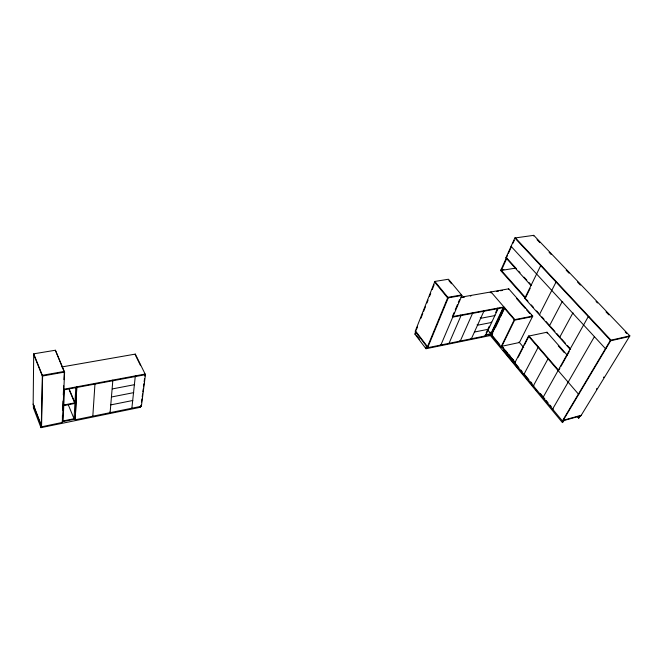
<?xml version="1.0" encoding="UTF-8"?>
<svg xmlns="http://www.w3.org/2000/svg" width="663" height="663" viewBox="0 0 663 663"><rect width="100%" height="100%" fill="white"/><g stroke="black" fill="none" stroke-linecap="round" stroke-linejoin="round"><path stroke-width="0.99" d="M33.714 353.827L33.15 404.72L41.554 426.682L42.606 375.996L33.714 353.827L55.385 350.238L64.601 372.084L62.405 422.422L40.708 426.989L40.758 424.593M33.423 405.441L33.399 407.853L40.965 427.66L140.448 407.264L140.647 405.715M40.965 427.66L41.015 425.265M41.297 426.011L42.333 375.316L64.319 371.421L63.963 379.634M55.385 350.238L64.286 372.1M62.405 415.593L62.405 422.422M62.645 410.074L63.035 401.024M63.3 394.982L63.698 385.8M63.093 420.955L64.477 389.769M75.797 387.656L74.049 418.718L68.181 404.529M75.201 419.803L76.775 386.819L75.201 419.803L141.376 406.27L145.446 374.678L135.31 354.1L61.924 366.929M92.82 416.198L95 383.413M135.235 354.746L135.31 354.1M131.871 408.209L135.327 375.88M141.153 405.043L141.376 406.27M141.542 402.002L141.932 398.969M142.197 396.946L142.586 393.913M142.843 391.883L143.233 388.849M143.49 386.827L143.879 383.794M144.144 381.764L144.534 378.73M144.865 376.087L145.131 374.048L63.54 389.297M440.497 344.511L440.878 345.009L461.97 295.458L448.47 279.239L434.862 281.435L415.195 331.351L427.652 347.71L485.382 335.901L498.112 308.618L497.706 308.138M416.381 329.743L417.508 326.876M420.906 318.265L422.795 313.483M423.549 311.569L425.439 306.787M426.947 302.966L428.074 300.099M429.583 296.27L430.718 293.402M432.226 289.574L434.116 284.792M415.602 331.89L414.789 333.961L425.994 348.73L489.75 335.66L490.695 333.646M415.154 334.45L415.974 332.37M426.475 346.152L425.621 348.232L426.218 348.108M425.994 348.73L426.848 346.658M427.27 347.213L447.856 297.339L461.556 294.96L461.307 295.549M427.652 347.71L448.271 297.836L461.97 295.458M452.423 316.442L454.039 312.646M455.249 309.795L456.061 307.897M456.293 307.35L457.503 304.491M458.315 302.585L459.525 299.726M449.025 343.335L461.058 315.555L460.661 315.066M528.859 282.405L531.577 285.397L530.997 285.496L505.886 257.808L514.844 237.984L533.756 235.34L629.85 335.884L580.921 415.784L562.406 420.939L514.612 363.274L528.452 336.141L547.008 332.221L567.346 355.26M490.181 292.582L490.985 291.935L514.869 319.616L501.593 346.79L501.037 346.906L491.341 335.205L504.195 307.997L504.75 307.897L500.466 316.964M507.651 255.073L500.656 270.537L525.742 298.706M508.446 253.316L511.645 246.246L511.065 246.329L605.452 348.639L606.04 348.506M513.054 243.13L514.306 240.362M515.143 238.506L515.416 237.901L611.013 340.169L562.97 420.781M506.772 258.396L501.327 270.429L515.317 268.175M486.103 333.033L487.413 330.224M489.286 326.204L488.101 328.74L488.498 329.221L474.418 332.039M495.675 312.488L497.3 309.008M508.463 289.375L508.72 288.836L532.762 316.077L519.436 342.506L501.85 346.268M533.475 235.945L533.756 235.34M490.819 333.771L503.142 307.624M491.764 334.127L504.104 307.988M492.75 333.282L491.341 335.205M495.319 327.837L499.662 318.737M501.037 346.906L514.306 319.723L532.762 316.077M567.346 345.423L570.611 349.086L570.031 349.219L524.74 298.325L540.685 265.648L541.265 265.556M525.593 297.654L530.151 288.314M518.184 357.241L522.775 348.249M524.4 345.058L529.024 336.017L558.677 370.385L558.105 370.518M547.008 332.221L547.157 333.257M558.909 369.971L559.912 368.18M560.915 366.39L569.185 351.63M594.413 336.671L552.602 409.112L553.166 408.963M562.406 420.939L610.416 340.301L629.85 335.884M489.534 334.533L562.415 422.588L563.6 420.607M564.163 420.45L562.415 422.588M577.224 416.497L578.559 418.071L579.76 416.107M596.435 389.123L596.758 388.593M603.529 377.512L603.869 376.965M578.559 418.071L580.307 415.958M563.277 420.267L581.227 415.278M578.981 393.913L578.409 394.062L528.452 336.141M543.561 397.377L542.997 397.527L588.28 316.599L588.868 316.483M568.15 382.17L568.721 382.029M533.906 385.742L533.342 385.874L548.019 358.824L548.591 358.691M524.441 374.33L523.886 374.462L538.132 347.362L538.704 347.238M514.612 363.274L515.168 363.15M549.942 325.881L549.37 326.005L562.149 301.706L562.738 301.59M62.165 421.146L75.599 418.403M428.091 346.55L427.494 346.674L415.403 330.812L415.999 330.696M485.291 334.898L491.374 333.655M62.463 421.693L75.565 419.016M488.805 335.296L489.75 335.66M110.854 404.878L132.791 400.485M573.346 313.085L572.757 313.201L559.589 337.484L560.169 337.359L556.763 333.539M539.939 314.643L539.367 314.759L556.033 282.082L556.622 281.982M63.797 404.994L74.944 402.814L68.969 388.576M63.772 405.623L74.902 403.444M111.608 396.963L133.719 392.629M34.575 408.317L33.647 408.499L33.672 406.096L34.609 405.913M112.378 388.916L134.664 384.639M63.515 389.952L145.446 374.678M503.698 307.516L452.746 317.113L452.348 316.616L503.955 306.969L491.126 334.177L485.051 335.412L485.382 335.901M524.74 298.325L525.311 298.217M42.606 375.996L64.601 372.084M460.802 297.215L508.72 288.836M462.575 297.414L464.589 297.065M470.332 296.054L470.904 295.955M496.645 291.447L498.617 291.107M500.582 290.759L502.554 290.411M435.243 281.924L434.63 282.024L447.616 297.927M503.913 269.485L500.913 269.965L525.345 297.372M505.886 257.808L506.457 257.716L516.477 268.764M537.03 239.666L539.873 242.641M549.121 252.33L551.251 254.559M566.185 270.197L569.028 273.181M577.564 282.115L580.415 285.098M596.054 301.483L597.479 302.966M606.015 311.908L608.858 314.884M625.217 332.014L626.634 333.506M628.963 335.934L629.485 336.481L610.648 340.774L610.126 340.21M514.844 237.984L610.416 340.301M518.673 271.184L520.032 272.684M524.11 277.167L526.82 280.159M526.646 299.717L527.972 301.209M531.295 304.939L533.292 307.176M536.616 310.914L538.605 313.151M541.936 316.889L544.025 319.234M546.072 321.53L549.478 325.359M550.845 326.892L554.931 331.483M561.47 338.826L565.39 343.227M516.477 298.458L525.154 308.295M526.488 309.812L529.82 313.599M531.154 315.107L532.497 316.624L514.596 320.163L514.181 319.674M558.238 345.821L564.337 352.733M504.195 307.997L514.306 319.723M490.736 292.482L491.134 292.947M503.333 307.093L504.659 308.626M498.344 317.66L499.678 319.234M519.063 342.058L523.745 347.569M494.457 315.099L494.863 315.58L480.658 318.306L480.252 317.817M577.771 416.347L579.106 417.922M483.435 310.806L483.841 311.287L471.368 338.768L470.979 338.287M491.258 321.969L491.656 322.442L477.517 325.218L477.12 324.737M448.884 280.615L451.503 283.756M502.339 346.807L503.656 348.398M505.629 350.777L506.946 352.368M508.919 354.746L510.237 356.329M512.217 358.716L513.535 360.299M490.114 332.138L492.161 334.6M501.319 345.63L515.159 362.305M487.545 329.809L499.745 344.561M501.062 346.152L518.872 367.625M520.82 369.971L522.137 371.553M524.11 373.94L528.859 379.65M530.698 381.88L532.016 383.463M540.337 393.499L544.837 398.927M546.121 400.469L548.044 402.781M549.967 405.101L551.243 406.643M472.131 312.919L472.537 313.408L460.279 341.039L459.898 340.55M503.217 350.279L520.944 371.686M522.262 373.269L524.226 375.648M525.544 377.239L527.516 379.617M528.825 381.2L530.798 383.579M532.107 385.162L534.08 387.54M535.397 389.131L536.707 390.714M434.862 281.435L448.271 297.836M416.364 335.147L419.447 339.191M135.675 355.65L140.589 365.62M140.158 406.634L140.448 407.264M112.859 380.073L110.116 412.659L109.826 412.021M69.333 390.159L74.505 402.499M33.714 354.514L42.324 376.004M33.158 404.107L41.313 425.389"/></g></svg>
